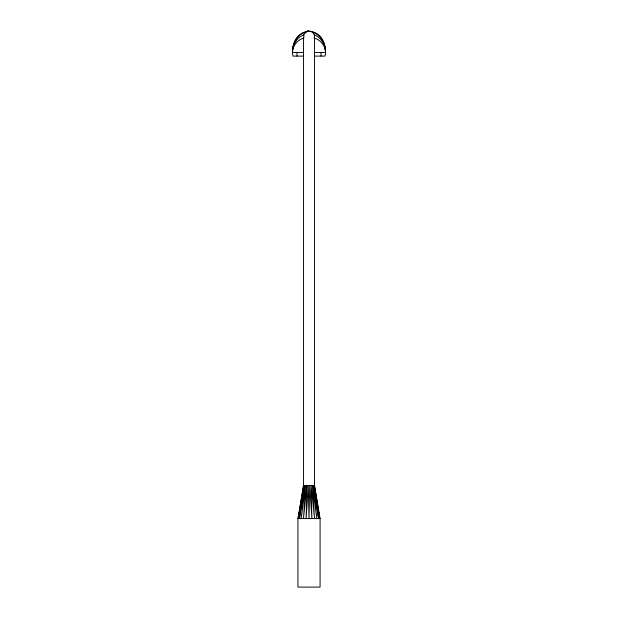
<?xml version="1.0" encoding="UTF-8"?>
<svg xmlns="http://www.w3.org/2000/svg" width="618" height="618" viewBox="0 0 618 618"><rect width="100%" height="100%" fill="white"/><g stroke="black" fill="none" stroke-linecap="round" stroke-linejoin="round"><path stroke-width="0.93" d="M314.462 37.644L314.469 485.532L320.078 518.572L320.078 587.1L297.938 587.1L297.938 518.572L303.546 485.532L303.546 37.659M298.479 517.629L298.795 515.736M299.12 513.852L299.436 511.967M299.761 510.074L300.078 508.189M300.402 506.304L300.719 504.412M302.805 492.144L303.121 490.252M303.446 488.367L303.762 486.482M306.891 31.394L308.274 31.024A5.508 5.508 0 0 0 306.891 31.394L303.917 34.376L303.786 38.1C296.231 40.085 290.715 48.397 292.978 56.107L303.453 56.107M303.786 34.863C296.617 37.443 292.507 45.137 292.414 52.499L303.453 52.499M306.219 31.788C310.251 29.054 315.937 33.604 314.222 38.1C321.777 40.093 327.277 48.397 325.022 56.107L314.547 56.107M314.547 52.499L325.586 52.499C325.609 24.372 292.391 24.372 292.414 52.499C292.484 44.087 296.91 34.569 305.562 32.206M297.938 518.572L320.078 518.572M312.453 32.206C321.09 34.585 325.516 44.094 325.586 52.499C325.493 45.145 321.391 37.459 314.23 34.871M314.261 486.482L314.577 488.367M316.655 500.634L316.98 502.527M317.297 504.412L317.621 506.304M317.938 508.189L318.255 510.074M318.579 511.967L318.896 513.852M319.22 515.736L319.537 517.629M321.012 52.499L321.012 56.107M296.988 52.499L296.988 56.107M306.891 485.532L306.142 518.572L308.282 485.532L309.008 518.572L309.718 485.532L311.874 518.572L311.109 485.532L314.539 518.572L312.353 485.532L316.833 518.572L313.372 485.532L318.594 518.572L314.091 485.532L319.699 518.572L314.469 485.532L303.546 485.532L298.316 518.572L303.917 485.532L299.421 518.572L304.635 485.532L301.182 518.572L305.647 485.532L303.477 518.572L306.891 485.532"/></g></svg>
